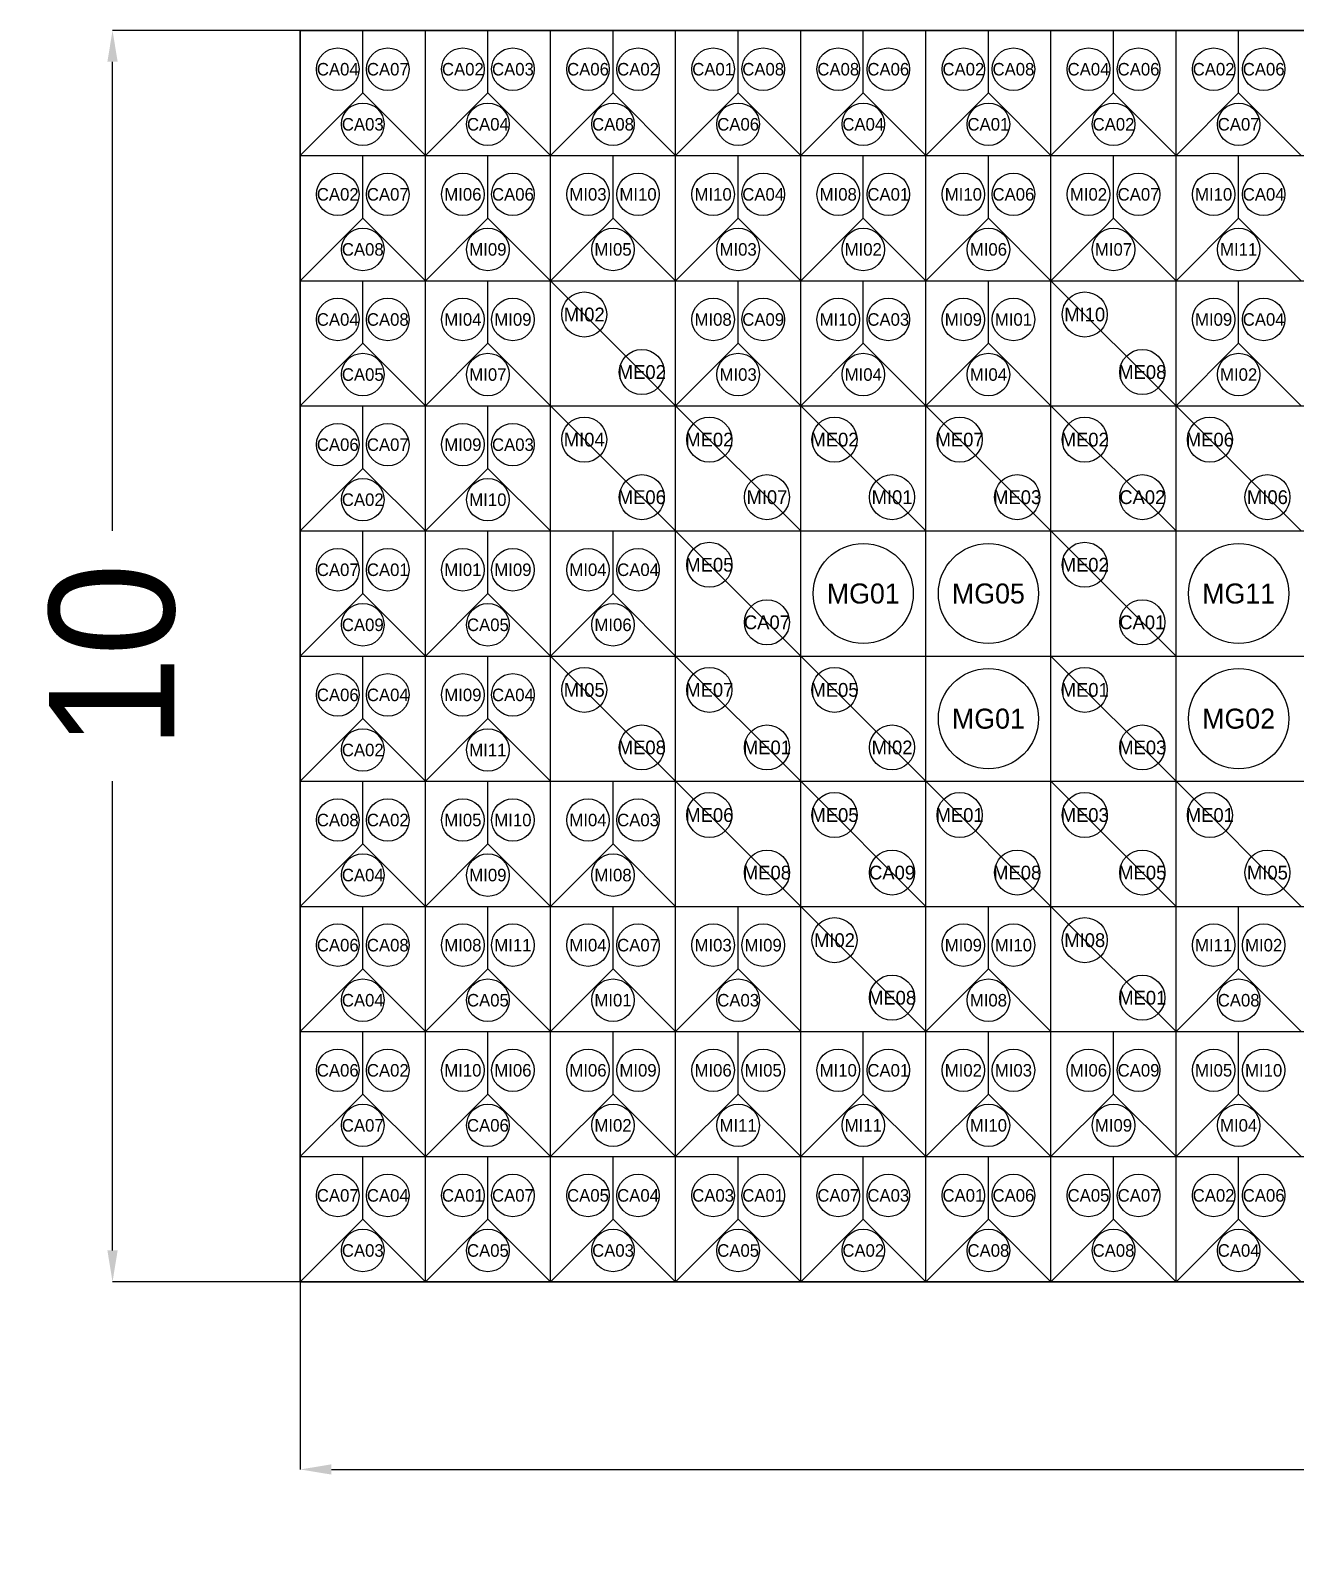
# Model space of a CAD drawing. Header units: metres. Extents: x -2.2 to 20, y -2.2 to 10.
# Drawn here: x -2.16 to 7.96, y -2.16 to 10 of the extents above; entities that cross this region are included whole.
import ezdxf
from ezdxf.enums import TextEntityAlignment as Align

# ---------------------------------------------------------------- set-up
doc = ezdxf.new("R2010")
doc.units = ezdxf.units.M
for name, color, linetype in [('BORDE', 7, 'Continuous'), ('CA', 3, 'Continuous'), ('COTAS', 7, 'Continuous'), ('CUADRICULA', 8, 'Continuous'), ('DIVISION', 9, 'Continuous'), ('ME', 4, 'Continuous'), ('MG', 6, 'Continuous'), ('MI', 2, 'Continuous')]:
    doc.layers.add(name, color=color, linetype=linetype)
doc.dimstyles.get("Standard").update_dxf_attribs({"dimtxt": 2.5, "dimasz": 2.5, "dimexe": 1.25, "dimexo": 0.625, "dimtad": 1, "dimcen": 2.5, "dimazin": 3, "dimtfac": 1, "dimtmove": 0, "dimatfit": 3})

# ---------------------------------------------------------------- blocks, each defined once
blk = doc.blocks.new('_CLOSEDFILLED')
at = {"color": 0, "linetype": 'BYBLOCK'}
blk.add_solid([(-1, 0.164), (0, 0), (-1, -0.164)], dxfattribs=at)
blk = doc.blocks.new('*D1')
for p, q in [((0, 0), (0, -1.5)), ((20, 0), (20, -1.5)), ((0.25, -1.5), (9, -1.5)), ((11, -1.5), (19.75, -1.5))]:
    blk.add_line(p, q)
at = {"layer": 'Defpoints'}
for p in [(0, 0), (20, 0), (0, -1.5)]:
    blk.add_point(p, dxfattribs=at)
at = {"layer": 'COTAS', "xscale": 0.25, "yscale": 0.25, "rotation": 180}
blk.add_blockref('_CLOSEDFILLED', (0, -1.5), dxfattribs=at)
at = {"layer": 'COTAS', "xscale": 0.25, "yscale": 0.25}
blk.add_blockref('_CLOSEDFILLED', (20, -1.5), dxfattribs=at)
at = {"layer": 'COTAS', "insert": (10, -1.5), "char_height": 1, "attachment_point": 5}
blk.add_mtext('20', dxfattribs=at)
blk = doc.blocks.new('*D2')
for p, q in [((0, 10), (-1.5, 10)), ((-1.5, 6), (-1.5, 9.75)), ((-1.5, 0.25), (-1.5, 4)), ((0, 0), (-1.5, 0))]:
    blk.add_line(p, q)
at = {"layer": 'Defpoints'}
for p in [(0, 10), (-1.5, 0), (0, 0)]:
    blk.add_point(p, dxfattribs=at)
at = {"layer": 'COTAS', "xscale": 0.25, "yscale": 0.25}
for p, rotation in [((-1.5, 10), 90), ((-1.5, 0), 270)]:
    blk.add_blockref('_CLOSEDFILLED', p, dxfattribs=dict(at, rotation=rotation))
at = {"layer": 'COTAS', "insert": (-1.5, 5), "char_height": 1, "attachment_point": 5, "rotation": 90}
blk.add_mtext('10', dxfattribs=at)

msp = doc.modelspace()

# ---------------------------------------------------------------- linework, layer by layer
at = {"layer": 'BORDE', "lineweight": 30}
msp.add_lwpolyline([(0, 0), (20, 0), (20, 10), (0, 10), (0, 0)], dxfattribs=at)
at = {"layer": 'CA'}
for centre, radius in [((0.3, 9.69), 0.17), ((0.7, 9.69), 0.17), ((1.3, 9.69), 0.17), ((1.7, 9.69), 0.17), ((2.3, 9.69), 0.17), ((2.7, 9.69), 0.17), ((3.3, 9.69), 0.17), ((3.7, 9.69), 0.17), ((4.3, 9.69), 0.17), ((4.7, 9.69), 0.17), ((5.3, 9.69), 0.17), ((5.7, 9.69), 0.17), ((6.3, 9.69), 0.17), ((6.7, 9.69), 0.17), ((7.3, 9.69), 0.17), ((7.7, 9.69), 0.17), ((0.5, 9.25), 0.17), ((1.5, 9.25), 0.17), ((2.5, 9.25), 0.17), ((3.5, 9.25), 0.17), ((4.5, 9.25), 0.17), ((5.5, 9.25), 0.17), ((6.5, 9.25), 0.17), ((7.5, 9.25), 0.17), ((0.3, 8.69), 0.17), ((0.7, 8.69), 0.17), ((1.7, 8.69), 0.17), ((3.7, 8.69), 0.17), ((4.7, 8.69), 0.17), ((5.7, 8.69), 0.17), ((6.7, 8.69), 0.17), ((7.7, 8.69), 0.17), ((0.5, 8.25), 0.17), ((0.3, 7.69), 0.17), ((0.7, 7.69), 0.17), ((3.7, 7.69), 0.17), ((4.7, 7.69), 0.17), ((7.7, 7.69), 0.17), ((0.5, 7.25), 0.17), ((0.3, 6.69), 0.17), ((0.7, 6.69), 0.17), ((1.7, 6.69), 0.17), ((6.73, 6.27), 0.18), ((0.5, 6.25), 0.17), ((0.3, 5.69), 0.17), ((0.7, 5.69), 0.17), ((2.7, 5.69), 0.17), ((0.5, 5.25), 0.17), ((1.5, 5.25), 0.17), ((3.73, 5.27), 0.18), ((6.73, 5.27), 0.18), ((0.3, 4.69), 0.17), ((0.7, 4.69), 0.17), ((1.7, 4.69), 0.17), ((0.5, 4.25), 0.17), ((0.3, 3.69), 0.17), ((0.7, 3.69), 0.17), ((2.7, 3.69), 0.17), ((0.5, 3.25), 0.17), ((4.73, 3.27), 0.18), ((0.3, 2.69), 0.17), ((0.7, 2.69), 0.17), ((2.7, 2.69), 0.17), ((0.5, 2.25), 0.17), ((1.5, 2.25), 0.17), ((3.5, 2.25), 0.17), ((7.5, 2.25), 0.17), ((0.3, 1.69), 0.17), ((0.7, 1.69), 0.17), ((4.7, 1.69), 0.17), ((6.7, 1.69), 0.17), ((0.5, 1.25), 0.17), ((1.5, 1.25), 0.17), ((0.3, 0.69), 0.17), ((0.7, 0.69), 0.17), ((1.3, 0.69), 0.17), ((1.7, 0.69), 0.17), ((2.3, 0.69), 0.17), ((2.7, 0.69), 0.17), ((3.3, 0.69), 0.17), ((3.7, 0.69), 0.17), ((4.3, 0.69), 0.17), ((4.7, 0.69), 0.17), ((5.3, 0.69), 0.17), ((5.7, 0.69), 0.17), ((6.3, 0.69), 0.17), ((6.7, 0.69), 0.17), ((7.3, 0.69), 0.17), ((7.7, 0.69), 0.17), ((0.5, 0.25), 0.17), ((1.5, 0.25), 0.17), ((2.5, 0.25), 0.17), ((3.5, 0.25), 0.17), ((4.5, 0.25), 0.17), ((5.5, 0.25), 0.17), ((6.5, 0.25), 0.17), ((7.5, 0.25), 0.17)]:
    msp.add_circle(centre, radius, dxfattribs=at)
at = {"layer": 'CUADRICULA'}
for p, q in [((0, 0), (0, 10)), ((0, 10), (20, 10)), ((1, 0), (1, 10)), ((2, 0), (2, 10)), ((3, 0), (3, 10)), ((4, 0), (4, 10)), ((5, 0), (5, 10)), ((6, 0), (6, 10)), ((7, 0), (7, 10)), ((0, 9), (20, 9)), ((0, 8), (20, 8)), ((0, 7), (20, 7)), ((0, 6), (20, 6)), ((0, 5), (20, 5)), ((0, 4), (20, 4)), ((0, 3), (20, 3)), ((0, 2), (20, 2)), ((0, 1), (20, 1)), ((0, 0), (20, 0))]:
    msp.add_line(p, q, dxfattribs=at)
at = {"layer": 'DIVISION'}
for p, q in [((0.5, 9.5), (0.5, 10)), ((1.5, 9.5), (1.5, 10)), ((2.5, 9.5), (2.5, 10)), ((3.5, 9.5), (3.5, 10)), ((4.5, 9.5), (4.5, 10)), ((5.5, 9.5), (5.5, 10)), ((6.5, 9.5), (6.5, 10)), ((7.5, 9.5), (7.5, 10)), ((0.5, 9.5), (0, 9)), ((0.5, 9.5), (1, 9)), ((1.5, 9.5), (1, 9)), ((1.5, 9.5), (2, 9)), ((2.5, 9.5), (2, 9)), ((2.5, 9.5), (3, 9)), ((3.5, 9.5), (3, 9)), ((3.5, 9.5), (4, 9)), ((4.5, 9.5), (4, 9)), ((4.5, 9.5), (5, 9)), ((5.5, 9.5), (5, 9)), ((5.5, 9.5), (6, 9)), ((6.5, 9.5), (6, 9)), ((6.5, 9.5), (7, 9)), ((7.5, 9.5), (7, 9)), ((7.5, 9.5), (8, 9)), ((0.5, 8.5), (0.5, 9)), ((1.5, 8.5), (1.5, 9)), ((2.5, 8.5), (2.5, 9)), ((3.5, 8.5), (3.5, 9)), ((4.5, 8.5), (4.5, 9)), ((5.5, 8.5), (5.5, 9)), ((6.5, 8.5), (6.5, 9)), ((7.5, 8.5), (7.5, 9)), ((0.5, 8.5), (0, 8)), ((0.5, 8.5), (1, 8)), ((1.5, 8.5), (1, 8)), ((1.5, 8.5), (2, 8)), ((2.5, 8.5), (2, 8)), ((2.5, 8.5), (3, 8)), ((3.5, 8.5), (3, 8)), ((3.5, 8.5), (4, 8)), ((4.5, 8.5), (4, 8)), ((4.5, 8.5), (5, 8)), ((5.5, 8.5), (5, 8)), ((5.5, 8.5), (6, 8)), ((6.5, 8.5), (6, 8)), ((6.5, 8.5), (7, 8)), ((7.5, 8.5), (7, 8)), ((7.5, 8.5), (8, 8)), ((0.5, 7.5), (0.5, 8)), ((1.5, 7.5), (1.5, 8)), ((2, 8), (3, 7)), ((3.5, 7.5), (3.5, 8)), ((4.5, 7.5), (4.5, 8)), ((5.5, 7.5), (5.5, 8)), ((6, 8), (7, 7)), ((7.5, 7.5), (7.5, 8)), ((0.5, 7.5), (0, 7)), ((0.5, 7.5), (1, 7)), ((1.5, 7.5), (1, 7)), ((1.5, 7.5), (2, 7)), ((3.5, 7.5), (3, 7)), ((3.5, 7.5), (4, 7)), ((4.5, 7.5), (4, 7)), ((4.5, 7.5), (5, 7)), ((5.5, 7.5), (5, 7)), ((5.5, 7.5), (6, 7)), ((7.5, 7.5), (7, 7)), ((7.5, 7.5), (8, 7)), ((0.5, 6.5), (0.5, 7)), ((1.5, 6.5), (1.5, 7)), ((2, 7), (3, 6)), ((3, 7), (4, 6)), ((4, 7), (5, 6)), ((5, 7), (6, 6)), ((6, 7), (7, 6)), ((7, 7), (8, 6)), ((0.5, 6.5), (0, 6)), ((0.5, 6.5), (1, 6)), ((1.5, 6.5), (1, 6)), ((1.5, 6.5), (2, 6)), ((0.5, 5.5), (0.5, 6)), ((1.5, 5.5), (1.5, 6)), ((2.5, 5.5), (2.5, 6)), ((3, 6), (4, 5)), ((6, 6), (7, 5)), ((0.5, 5.5), (0, 5)), ((0.5, 5.5), (1, 5)), ((1.5, 5.5), (1, 5)), ((1.5, 5.5), (2, 5)), ((2.5, 5.5), (2, 5)), ((2.5, 5.5), (3, 5)), ((0.5, 4.5), (0.5, 5)), ((1.5, 4.5), (1.5, 5)), ((2, 5), (3, 4)), ((3, 5), (4, 4)), ((4, 5), (5, 4)), ((6, 5), (7, 4)), ((0.5, 4.5), (0, 4)), ((0.5, 4.5), (1, 4)), ((1.5, 4.5), (1, 4)), ((1.5, 4.5), (2, 4)), ((0.5, 3.5), (0.5, 4)), ((1.5, 3.5), (1.5, 4)), ((2.5, 3.5), (2.5, 4)), ((3, 4), (4, 3)), ((4, 4), (5, 3)), ((5, 4), (6, 3)), ((6, 4), (7, 3)), ((7, 4), (8, 3)), ((0.5, 3.5), (0, 3)), ((0.5, 3.5), (1, 3)), ((1.5, 3.5), (1, 3)), ((1.5, 3.5), (2, 3)), ((2.5, 3.5), (2, 3)), ((2.5, 3.5), (3, 3)), ((0.5, 2.5), (0.5, 3)), ((1.5, 2.5), (1.5, 3)), ((2.5, 2.5), (2.5, 3)), ((3.5, 2.5), (3.5, 3)), ((4, 3), (5, 2)), ((5.5, 2.5), (5.5, 3)), ((6, 3), (7, 2)), ((7.5, 2.5), (7.5, 3)), ((0.5, 2.5), (0, 2)), ((0.5, 2.5), (1, 2)), ((1.5, 2.5), (1, 2)), ((1.5, 2.5), (2, 2)), ((2.5, 2.5), (2, 2)), ((2.5, 2.5), (3, 2)), ((3.5, 2.5), (3, 2)), ((3.5, 2.5), (4, 2)), ((5.5, 2.5), (5, 2)), ((5.5, 2.5), (6, 2)), ((7.5, 2.5), (7, 2)), ((7.5, 2.5), (8, 2)), ((0.5, 1.5), (0.5, 2)), ((1.5, 1.5), (1.5, 2)), ((2.5, 1.5), (2.5, 2)), ((3.5, 1.5), (3.5, 2)), ((4.5, 1.5), (4.5, 2)), ((5.5, 1.5), (5.5, 2)), ((6.5, 1.5), (6.5, 2)), ((7.5, 1.5), (7.5, 2)), ((0.5, 1.5), (0, 1)), ((0.5, 1.5), (1, 1)), ((1.5, 1.5), (1, 1)), ((1.5, 1.5), (2, 1)), ((2.5, 1.5), (2, 1)), ((2.5, 1.5), (3, 1)), ((3.5, 1.5), (3, 1)), ((3.5, 1.5), (4, 1)), ((4.5, 1.5), (4, 1)), ((4.5, 1.5), (5, 1)), ((5.5, 1.5), (5, 1)), ((5.5, 1.5), (6, 1)), ((6.5, 1.5), (6, 1)), ((6.5, 1.5), (7, 1)), ((7.5, 1.5), (7, 1)), ((7.5, 1.5), (8, 1)), ((0.5, 0.5), (0.5, 1)), ((1.5, 0.5), (1.5, 1)), ((2.5, 0.5), (2.5, 1)), ((3.5, 0.5), (3.5, 1)), ((4.5, 0.5), (4.5, 1)), ((5.5, 0.5), (5.5, 1)), ((6.5, 0.5), (6.5, 1)), ((7.5, 0.5), (7.5, 1)), ((0.5, 0.5), (0, 0)), ((0.5, 0.5), (1, 0)), ((1.5, 0.5), (1, 0)), ((1.5, 0.5), (2, 0)), ((2.5, 0.5), (2, 0)), ((2.5, 0.5), (3, 0)), ((3.5, 0.5), (3, 0)), ((3.5, 0.5), (4, 0)), ((4.5, 0.5), (4, 0)), ((4.5, 0.5), (5, 0)), ((5.5, 0.5), (5, 0)), ((5.5, 0.5), (6, 0)), ((6.5, 0.5), (6, 0)), ((6.5, 0.5), (7, 0)), ((7.5, 0.5), (7, 0)), ((7.5, 0.5), (8, 0))]:
    msp.add_line(p, q, dxfattribs=at)
at = {"layer": 'ME'}
for centre in [(2.73, 7.27), (6.73, 7.27), (3.27, 6.73), (4.27, 6.73), (5.27, 6.73), (6.27, 6.73), (7.27, 6.73), (2.73, 6.27), (5.73, 6.27), (3.27, 5.73), (6.27, 5.73), (3.27, 4.73), (4.27, 4.73), (6.27, 4.73), (2.73, 4.27), (3.73, 4.27), (6.73, 4.27), (3.27, 3.73), (4.27, 3.73), (5.27, 3.73), (6.27, 3.73), (7.27, 3.73), (3.73, 3.27), (5.73, 3.27), (6.73, 3.27), (4.73, 2.27), (6.73, 2.27)]:
    msp.add_circle(centre, 0.18, dxfattribs=at)
at = {"layer": 'MG'}
for centre in [(4.5, 5.5), (5.5, 5.5), (7.5, 5.5), (5.5, 4.5), (7.5, 4.5)]:
    msp.add_circle(centre, 0.4, dxfattribs=at)
at = {"layer": 'MI'}
for centre, radius in [((1.3, 8.69), 0.17), ((2.3, 8.69), 0.17), ((2.7, 8.69), 0.17), ((3.3, 8.69), 0.17), ((4.3, 8.69), 0.17), ((5.3, 8.69), 0.17), ((6.3, 8.69), 0.17), ((7.3, 8.69), 0.17), ((1.5, 8.25), 0.17), ((2.5, 8.25), 0.17), ((3.5, 8.25), 0.17), ((4.5, 8.25), 0.17), ((5.5, 8.25), 0.17), ((6.5, 8.25), 0.17), ((7.5, 8.25), 0.17), ((2.27, 7.73), 0.18), ((6.27, 7.73), 0.18), ((1.3, 7.69), 0.17), ((1.7, 7.69), 0.17), ((3.3, 7.69), 0.17), ((4.3, 7.69), 0.17), ((5.3, 7.69), 0.17), ((5.7, 7.69), 0.17), ((7.3, 7.69), 0.17), ((1.5, 7.25), 0.17), ((3.5, 7.25), 0.17), ((4.5, 7.25), 0.17), ((5.5, 7.25), 0.17), ((7.5, 7.25), 0.17), ((1.3, 6.69), 0.17), ((2.27, 6.73), 0.18), ((3.73, 6.27), 0.18), ((4.73, 6.27), 0.18), ((7.73, 6.27), 0.18), ((1.5, 6.25), 0.17), ((1.3, 5.69), 0.17), ((1.7, 5.69), 0.17), ((2.3, 5.69), 0.17), ((2.5, 5.25), 0.17), ((2.27, 4.73), 0.18), ((1.3, 4.69), 0.17), ((1.5, 4.25), 0.17), ((4.73, 4.27), 0.18), ((1.3, 3.69), 0.17), ((1.7, 3.69), 0.17), ((2.3, 3.69), 0.17), ((1.5, 3.25), 0.17), ((2.5, 3.25), 0.17), ((7.73, 3.27), 0.18), ((1.3, 2.69), 0.17), ((1.7, 2.69), 0.17), ((2.3, 2.69), 0.17), ((3.3, 2.69), 0.17), ((3.7, 2.69), 0.17), ((4.27, 2.73), 0.18), ((5.3, 2.69), 0.17), ((5.7, 2.69), 0.17), ((6.27, 2.73), 0.18), ((7.3, 2.69), 0.17), ((7.7, 2.69), 0.17), ((2.5, 2.25), 0.17), ((5.5, 2.25), 0.17), ((1.3, 1.69), 0.17), ((1.7, 1.69), 0.17), ((2.3, 1.69), 0.17), ((2.7, 1.69), 0.17), ((3.3, 1.69), 0.17), ((3.7, 1.69), 0.17), ((4.3, 1.69), 0.17), ((5.3, 1.69), 0.17), ((5.7, 1.69), 0.17), ((6.3, 1.69), 0.17), ((7.3, 1.69), 0.17), ((7.7, 1.69), 0.17), ((2.5, 1.25), 0.17), ((3.5, 1.25), 0.17), ((4.5, 1.25), 0.17), ((5.5, 1.25), 0.17), ((6.5, 1.25), 0.17), ((7.5, 1.25), 0.17)]:
    msp.add_circle(centre, radius, dxfattribs=at)

# ---------------------------------------------------------------- texts
at = {"layer": 'CA'}
for s, height, p in [('CA04', 0.1, (0.3, 9.69)), ('CA07', 0.1, (0.7, 9.69)), ('CA02', 0.1, (1.3, 9.69)), ('CA03', 0.1, (1.7, 9.69)), ('CA06', 0.1, (2.3, 9.69)), ('CA02', 0.1, (2.7, 9.69)), ('CA01', 0.1, (3.3, 9.69)), ('CA08', 0.1, (3.7, 9.69)), ('CA08', 0.1, (4.3, 9.69)), ('CA06', 0.1, (4.7, 9.69)), ('CA02', 0.1, (5.3, 9.69)), ('CA08', 0.1, (5.7, 9.69)), ('CA04', 0.1, (6.3, 9.69)), ('CA06', 0.1, (6.7, 9.69)), ('CA02', 0.1, (7.3, 9.69)), ('CA06', 0.1, (7.7, 9.69)), ('CA03', 0.1, (0.5, 9.25)), ('CA04', 0.1, (1.5, 9.25)), ('CA08', 0.1, (2.5, 9.25)), ('CA06', 0.1, (3.5, 9.25)), ('CA04', 0.1, (4.5, 9.25)), ('CA01', 0.1, (5.5, 9.25)), ('CA02', 0.1, (6.5, 9.25)), ('CA07', 0.1, (7.5, 9.25)), ('CA02', 0.1, (0.3, 8.69)), ('CA07', 0.1, (0.7, 8.69)), ('CA06', 0.1, (1.7, 8.69)), ('CA04', 0.1, (3.7, 8.69)), ('CA01', 0.1, (4.7, 8.69)), ('CA06', 0.1, (5.7, 8.69)), ('CA07', 0.1, (6.7, 8.69)), ('CA04', 0.1, (7.7, 8.69)), ('CA08', 0.1, (0.5, 8.25)), ('CA04', 0.1, (0.3, 7.69)), ('CA08', 0.1, (0.7, 7.69)), ('CA09', 0.1, (3.7, 7.69)), ('CA03', 0.1, (4.7, 7.69)), ('CA04', 0.1, (7.7, 7.69)), ('CA05', 0.1, (0.5, 7.25)), ('CA06', 0.1, (0.3, 6.69)), ('CA07', 0.1, (0.7, 6.69)), ('CA03', 0.1, (1.7, 6.69)), ('CA02', 0.11, (6.73, 6.27)), ('CA02', 0.1, (0.5, 6.25)), ('CA07', 0.1, (0.3, 5.69)), ('CA01', 0.1, (0.7, 5.69)), ('CA04', 0.1, (2.7, 5.69)), ('CA09', 0.1, (0.5, 5.25)), ('CA05', 0.1, (1.5, 5.25)), ('CA07', 0.11, (3.73, 5.27)), ('CA01', 0.11, (6.73, 5.27)), ('CA06', 0.1, (0.3, 4.69)), ('CA04', 0.1, (0.7, 4.69)), ('CA04', 0.1, (1.7, 4.69)), ('CA02', 0.1, (0.5, 4.25)), ('CA08', 0.1, (0.3, 3.69)), ('CA02', 0.1, (0.7, 3.69)), ('CA03', 0.1, (2.7, 3.69)), ('CA04', 0.1, (0.5, 3.25)), ('CA09', 0.11, (4.73, 3.27)), ('CA06', 0.1, (0.3, 2.69)), ('CA08', 0.1, (0.7, 2.69)), ('CA07', 0.1, (2.7, 2.69)), ('CA04', 0.1, (0.5, 2.25)), ('CA05', 0.1, (1.5, 2.25)), ('CA03', 0.1, (3.5, 2.25)), ('CA08', 0.1, (7.5, 2.25)), ('CA06', 0.1, (0.3, 1.69)), ('CA02', 0.1, (0.7, 1.69)), ('CA01', 0.1, (4.7, 1.69)), ('CA09', 0.1, (6.7, 1.69)), ('CA07', 0.1, (0.5, 1.25)), ('CA06', 0.1, (1.5, 1.25)), ('CA07', 0.1, (0.3, 0.69)), ('CA04', 0.1, (0.7, 0.69)), ('CA01', 0.1, (1.3, 0.69)), ('CA07', 0.1, (1.7, 0.69)), ('CA05', 0.1, (2.3, 0.69)), ('CA04', 0.1, (2.7, 0.69)), ('CA03', 0.1, (3.3, 0.69)), ('CA01', 0.1, (3.7, 0.69)), ('CA07', 0.1, (4.3, 0.69)), ('CA03', 0.1, (4.7, 0.69)), ('CA01', 0.1, (5.3, 0.69)), ('CA06', 0.1, (5.7, 0.69)), ('CA05', 0.1, (6.3, 0.69)), ('CA07', 0.1, (6.7, 0.69)), ('CA02', 0.1, (7.3, 0.69)), ('CA06', 0.1, (7.7, 0.69)), ('CA03', 0.1, (0.5, 0.25)), ('CA05', 0.1, (1.5, 0.25)), ('CA03', 0.1, (2.5, 0.25)), ('CA05', 0.1, (3.5, 0.25)), ('CA02', 0.1, (4.5, 0.25)), ('CA08', 0.1, (5.5, 0.25)), ('CA08', 0.1, (6.5, 0.25)), ('CA04', 0.1, (7.5, 0.25))]:
    msp.add_text(s, height=height, dxfattribs=at).set_placement(p, align=Align.MIDDLE_CENTER)
at = {"layer": 'ME'}
for s, p in [('ME02', (2.73, 7.27)), ('ME08', (6.73, 7.27)), ('ME02', (3.27, 6.73)), ('ME02', (4.27, 6.73)), ('ME07', (5.27, 6.73)), ('ME02', (6.27, 6.73)), ('ME06', (7.27, 6.73)), ('ME06', (2.73, 6.27)), ('ME03', (5.73, 6.27)), ('ME05', (3.27, 5.73)), ('ME02', (6.27, 5.73)), ('ME07', (3.27, 4.73)), ('ME05', (4.27, 4.73)), ('ME01', (6.27, 4.73)), ('ME08', (2.73, 4.27)), ('ME01', (3.73, 4.27)), ('ME03', (6.73, 4.27)), ('ME06', (3.27, 3.73)), ('ME05', (4.27, 3.73)), ('ME01', (5.27, 3.73)), ('ME03', (6.27, 3.73)), ('ME01', (7.27, 3.73)), ('ME08', (3.73, 3.27)), ('ME08', (5.73, 3.27)), ('ME05', (6.73, 3.27)), ('ME08', (4.73, 2.27)), ('ME01', (6.73, 2.27))]:
    msp.add_text(s, height=0.11, dxfattribs=at).set_placement(p, align=Align.MIDDLE_CENTER)
at = {"layer": 'MG'}
for s, p in [('MG01', (4.5, 5.5)), ('MG05', (5.5, 5.5)), ('MG11', (7.5, 5.5)), ('MG01', (5.5, 4.5)), ('MG02', (7.5, 4.5))]:
    msp.add_text(s, height=0.16, dxfattribs=at).set_placement(p, align=Align.MIDDLE_CENTER)
at = {"layer": 'MI'}
for s, height, p in [('MI06', 0.1, (1.3, 8.69)), ('MI03', 0.1, (2.3, 8.69)), ('MI10', 0.1, (2.7, 8.69)), ('MI10', 0.1, (3.3, 8.69)), ('MI08', 0.1, (4.3, 8.69)), ('MI10', 0.1, (5.3, 8.69)), ('MI02', 0.1, (6.3, 8.69)), ('MI10', 0.1, (7.3, 8.69)), ('MI09', 0.1, (1.5, 8.25)), ('MI05', 0.1, (2.5, 8.25)), ('MI03', 0.1, (3.5, 8.25)), ('MI02', 0.1, (4.5, 8.25)), ('MI06', 0.1, (5.5, 8.25)), ('MI07', 0.1, (6.5, 8.25)), ('MI11', 0.1, (7.5, 8.25)), ('MI02', 0.11, (2.27, 7.73)), ('MI10', 0.11, (6.27, 7.73)), ('MI04', 0.1, (1.3, 7.69)), ('MI09', 0.1, (1.7, 7.69)), ('MI08', 0.1, (3.3, 7.69)), ('MI10', 0.1, (4.3, 7.69)), ('MI09', 0.1, (5.3, 7.69)), ('MI01', 0.1, (5.7, 7.69)), ('MI09', 0.1, (7.3, 7.69)), ('MI07', 0.1, (1.5, 7.25)), ('MI03', 0.1, (3.5, 7.25)), ('MI04', 0.1, (4.5, 7.25)), ('MI04', 0.1, (5.5, 7.25)), ('MI02', 0.1, (7.5, 7.25)), ('MI09', 0.1, (1.3, 6.69)), ('MI04', 0.11, (2.27, 6.73)), ('MI07', 0.11, (3.73, 6.27)), ('MI01', 0.11, (4.73, 6.27)), ('MI06', 0.11, (7.73, 6.27)), ('MI10', 0.1, (1.5, 6.25)), ('MI01', 0.1, (1.3, 5.69)), ('MI09', 0.1, (1.7, 5.69)), ('MI04', 0.1, (2.3, 5.69)), ('MI06', 0.1, (2.5, 5.25)), ('MI09', 0.1, (1.3, 4.69)), ('MI05', 0.11, (2.27, 4.73)), ('MI11', 0.1, (1.5, 4.25)), ('MI02', 0.11, (4.73, 4.27)), ('MI05', 0.1, (1.3, 3.69)), ('MI10', 0.1, (1.7, 3.69)), ('MI04', 0.1, (2.3, 3.69)), ('MI09', 0.1, (1.5, 3.25)), ('MI08', 0.1, (2.5, 3.25)), ('MI05', 0.11, (7.73, 3.27)), ('MI08', 0.1, (1.3, 2.69)), ('MI11', 0.1, (1.7, 2.69)), ('MI04', 0.1, (2.3, 2.69)), ('MI03', 0.1, (3.3, 2.69)), ('MI09', 0.1, (3.7, 2.69)), ('MI02', 0.11, (4.27, 2.73)), ('MI09', 0.1, (5.3, 2.69)), ('MI10', 0.1, (5.7, 2.69)), ('MI08', 0.11, (6.27, 2.73)), ('MI11', 0.1, (7.3, 2.69)), ('MI02', 0.1, (7.7, 2.69)), ('MI01', 0.1, (2.5, 2.25)), ('MI08', 0.1, (5.5, 2.25)), ('MI10', 0.1, (1.3, 1.69)), ('MI06', 0.1, (1.7, 1.69)), ('MI06', 0.1, (2.3, 1.69)), ('MI09', 0.1, (2.7, 1.69)), ('MI06', 0.1, (3.3, 1.69)), ('MI05', 0.1, (3.7, 1.69)), ('MI10', 0.1, (4.3, 1.69)), ('MI02', 0.1, (5.3, 1.69)), ('MI03', 0.1, (5.7, 1.69)), ('MI06', 0.1, (6.3, 1.69)), ('MI05', 0.1, (7.3, 1.69)), ('MI10', 0.1, (7.7, 1.69)), ('MI02', 0.1, (2.5, 1.25)), ('MI11', 0.1, (3.5, 1.25)), ('MI11', 0.1, (4.5, 1.25)), ('MI10', 0.1, (5.5, 1.25)), ('MI09', 0.1, (6.5, 1.25)), ('MI04', 0.1, (7.5, 1.25))]:
    msp.add_text(s, height=height, dxfattribs=at).set_placement(p, align=Align.MIDDLE_CENTER)

# ---------------------------------------------------------------- dimensions: what is measured, and where the dimension line sits
at = {"layer": 'COTAS'}
dim = msp.add_linear_dim(base=(-1.5, 0), p1=(0, 0), p2=(0, 10), angle=90, dimstyle='Standard', dxfattribs=at)
dim.commit()
dim.dimension.update_dxf_attribs({"geometry": '*D2', "text_midpoint": (-1.5, 5)})
dim = msp.add_linear_dim(base=(0, -1.5), p1=(0, 0), p2=(20, 0), dimstyle='Standard', dxfattribs=at)
dim.commit()
dim.dimension.update_dxf_attribs({"geometry": '*D1', "text_midpoint": (10, -1.5)})

doc.saveas('drawing.dxf')
